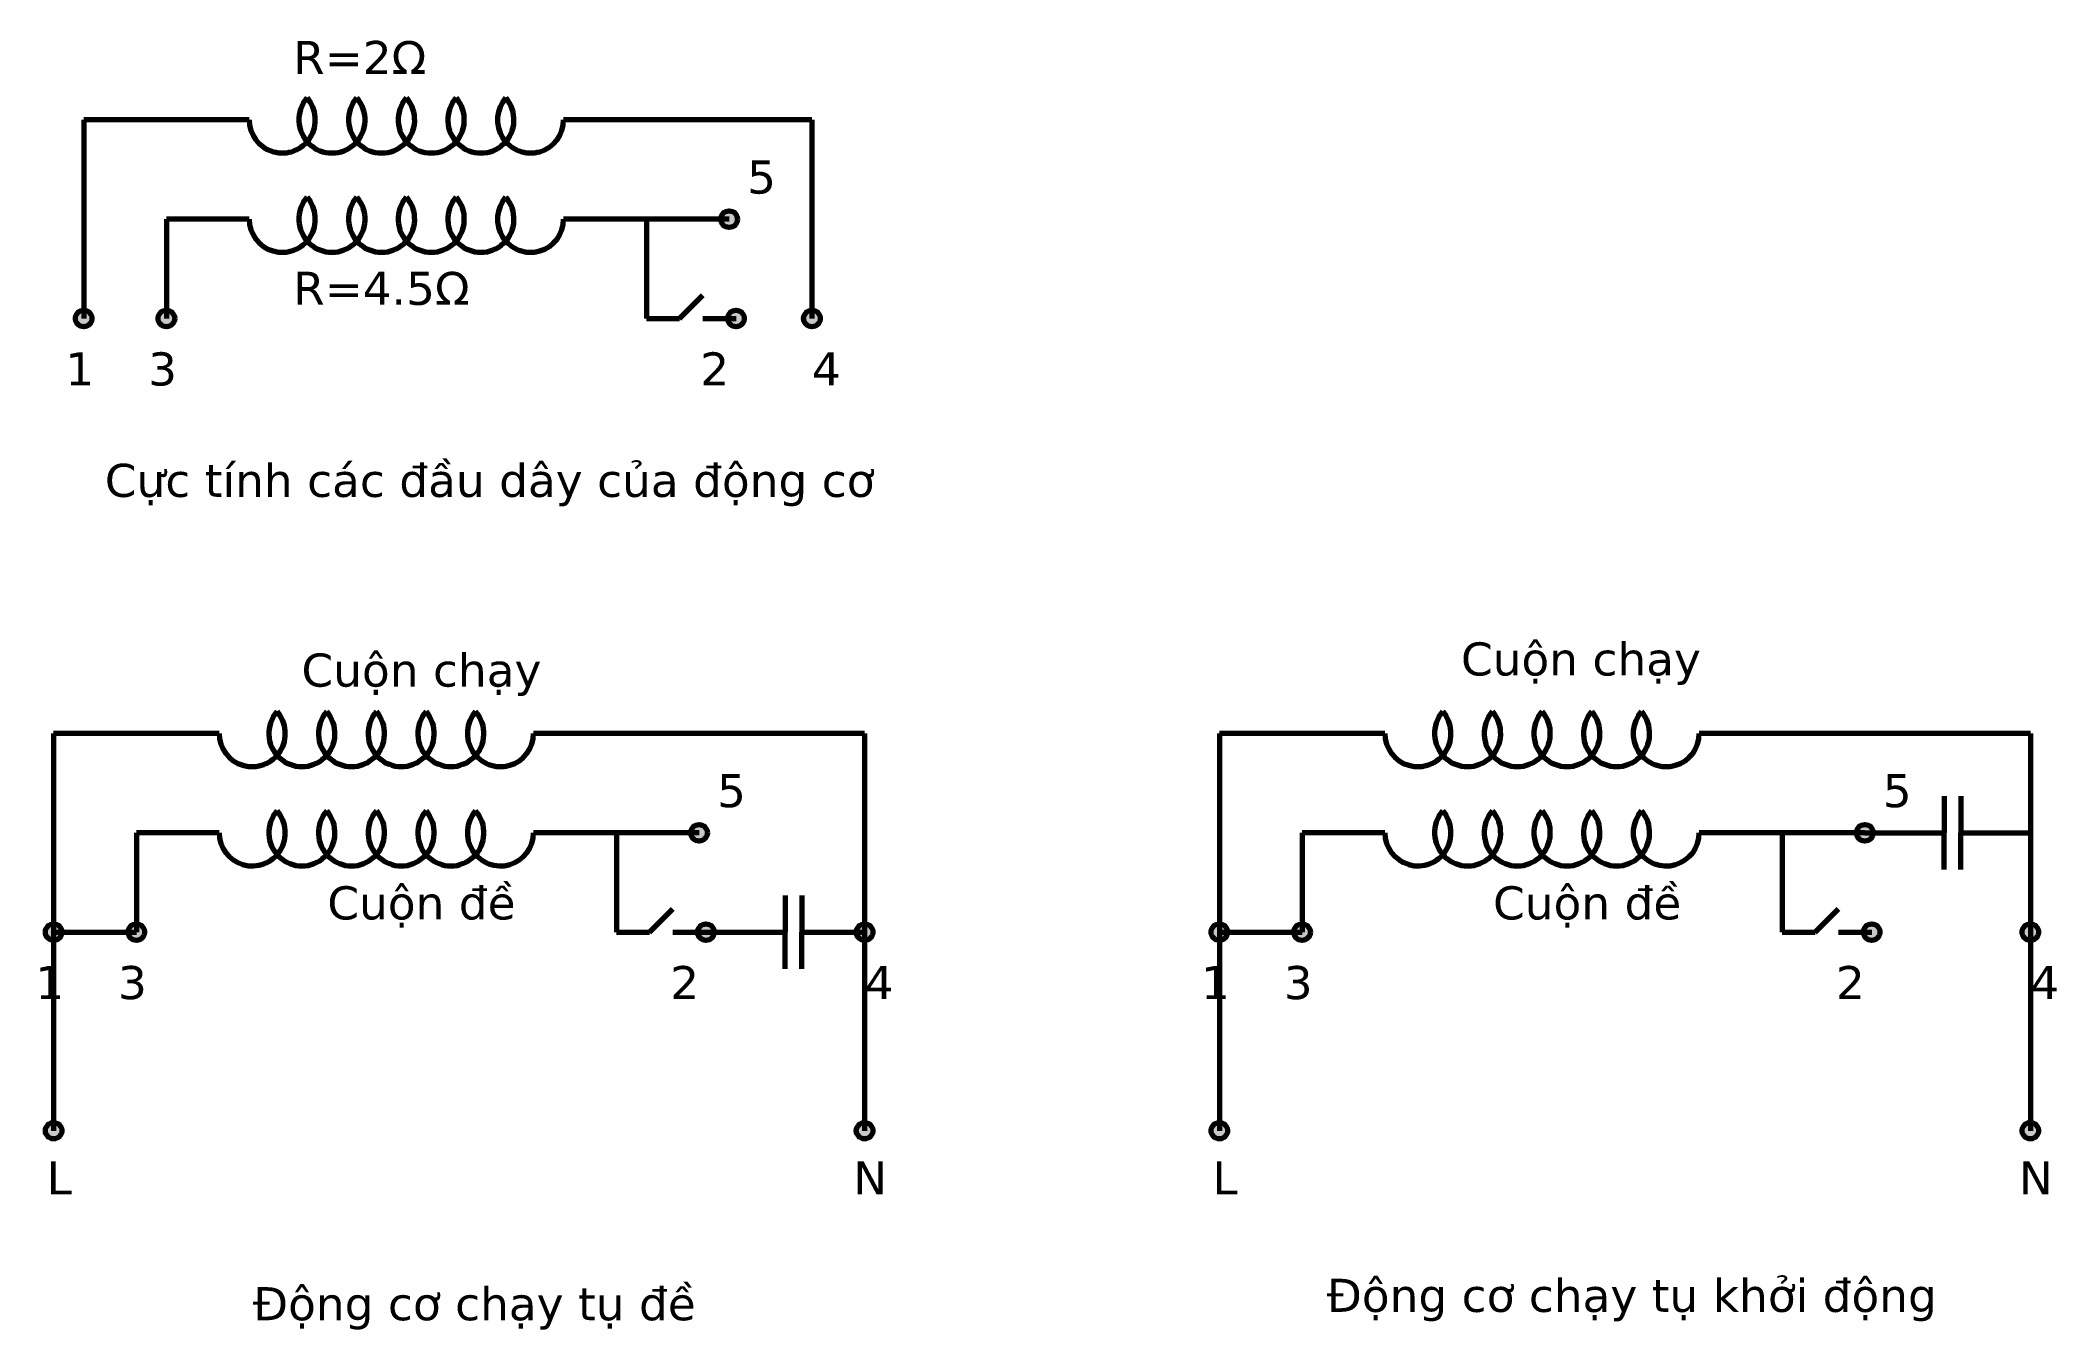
# Model space of a CAD drawing. Header units: inches. Extents: x 820969 to 2039245, y -380091 to 399035.
import ezdxf

# ---------------------------------------------------------------- set-up
doc = ezdxf.new("R2010")
doc.units = ezdxf.units.IN
doc.header["$LTSCALE"] = 30
doc.header["$MEASUREMENT"] = 0
doc.styles.add('khong-ren', font='verdana_0.ttf', dxfattribs={"height": 400})

msp = doc.modelspace()

# ---------------------------------------------------------------- hatches: boundary and pattern name
at = {"lineweight": 70, "ltscale": 30}
h = msp.add_hatch(color=256, dxfattribs=at)
edge = h.paths.add_edge_path()
edge.add_arc((847165, 230953), 5000, 0, 360)
edge = h.paths.add_edge_path()
edge.add_arc((897165, 230953), 5000, 0, 360)
edge = h.paths.add_edge_path()
edge.add_arc((1241307, 230953), 5000, 0, 360)
edge = h.paths.add_edge_path()
edge.add_arc((1237165, 290953), 5000, 0, 360)
edge = h.paths.add_edge_path()
edge.add_arc((1287165, 230953), 5000, 0, 360)
h = msp.add_hatch(color=256, dxfattribs=at)
edge = h.paths.add_edge_path()
edge.add_arc((829000, -139849), 5000, 0, 360)
edge = h.paths.add_edge_path()
edge.add_arc((879000, -139849), 5000, 0, 360)
edge = h.paths.add_edge_path()
edge.add_arc((1223142, -139849), 5000, 0, 360)
edge = h.paths.add_edge_path()
edge.add_arc((1219000, -79849), 5000, 0, 360)
edge = h.paths.add_edge_path()
edge.add_arc((1319000, -139849), 5000, 0, 360)
h = msp.add_hatch(color=256, dxfattribs=at)
edge = h.paths.add_edge_path()
edge.add_arc((1533331, -139849), 5000, 0, 360)
edge = h.paths.add_edge_path()
edge.add_arc((1583331, -139849), 5000, 0, 360)
edge = h.paths.add_edge_path()
edge.add_arc((1927473, -139849), 5000, 0, 360)
edge = h.paths.add_edge_path()
edge.add_arc((1923331, -79849), 5000, 0, 360)
edge = h.paths.add_edge_path()
edge.add_arc((2023331, -139849), 5000, 0, 360)
h = msp.add_hatch(color=256, dxfattribs=at)
edge = h.paths.add_edge_path()
edge.add_arc((829000, -259849), 5000, 0, 360)
edge = h.paths.add_edge_path()
edge.add_arc((1319000, -259849), 5000, 0, 360)
h = msp.add_hatch(color=256, dxfattribs=at)
edge = h.paths.add_edge_path()
edge.add_arc((1533331, -259849), 5000, 0, 360)
edge = h.paths.add_edge_path()
edge.add_arc((2023331, -259849), 5000, 0, 360)

# ---------------------------------------------------------------- linework, layer by layer
for p, q in [((897165, 350953), (847165, 350953)), ((847165, 350953), (847165, 230953)), ((947165, 350953), (897165, 350953)), ((1187165, 350953), (1137165, 350953)), ((1237165, 350953), (1187165, 350953)), ((1287165, 350953), (1237165, 350953)), ((1287165, 350953), (1287165, 230953)), ((947165, 290953), (897165, 290953)), ((897165, 290953), (897165, 230953)), ((1187165, 290953), (1137165, 290953)), ((1237165, 290953), (1187165, 290953)), ((1187165, 290953), (1187165, 230953)), ((1207165, 230953), (1221307, 245095)), ((1187165, 230953), (1207165, 230953)), ((1221307, 230953), (1241307, 230953)), ((879000, -19849), (829000, -19849)), ((829000, -19849), (829000, -139849)), ((929000, -19849), (879000, -19849)), ((1169000, -19849), (1119000, -19849)), ((1219000, -19849), (1169000, -19849)), ((1269000, -19849), (1219000, -19849)), ((1319000, -19849), (1269000, -19849)), ((1319000, -19849), (1319000, -139849)), ((1583331, -19849), (1533331, -19849)), ((1533331, -19849), (1533331, -139849)), ((1633331, -19849), (1583331, -19849)), ((1873331, -19849), (1823331, -19849)), ((1923331, -19849), (1873331, -19849)), ((1973331, -19849), (1923331, -19849)), ((2023331, -19849), (1973331, -19849)), ((2023331, -19849), (2023331, -139849)), ((1971260, -57663), (1971260, -79849)), ((1981260, -57663), (1981260, -79849)), ((929000, -79849), (879000, -79849)), ((879000, -79849), (879000, -139849)), ((1169000, -79849), (1119000, -79849)), ((1219000, -79849), (1169000, -79849)), ((1169000, -79849), (1169000, -139849)), ((1633331, -79849), (1583331, -79849)), ((1583331, -79849), (1583331, -139849)), ((1873331, -79849), (1823331, -79849)), ((1923331, -79849), (1873331, -79849)), ((1873331, -79849), (1873331, -139849)), ((1923331, -79849), (1971260, -79849)), ((1971260, -102036), (1971260, -79849)), ((1981260, -79849), (2019188, -79849)), ((1981260, -102036), (1981260, -79849)), ((2019188, -79849), (2023331, -79849)), ((1271071, -117663), (1271071, -139849)), ((1281071, -117663), (1281071, -139849)), ((1189000, -139849), (1203142, -125707)), ((1893331, -139849), (1907473, -125707)), ((829000, -139849), (879000, -139849)), ((829000, -139849), (829000, -259849)), ((1169000, -139849), (1189000, -139849)), ((1203142, -139849), (1223142, -139849)), ((1223142, -139849), (1271071, -139849)), ((1271071, -162036), (1271071, -139849)), ((1281071, -162036), (1281071, -139849)), ((1281071, -139849), (1319000, -139849)), ((1319000, -139849), (1319000, -259849)), ((1533331, -139849), (1583331, -139849)), ((1533331, -139849), (1533331, -259849)), ((1873331, -139849), (1893331, -139849)), ((1907473, -139849), (1927473, -139849)), ((2023331, -139849), (2023331, -259849))]:
    msp.add_line(p, q, dxfattribs=at)
for centre in [(1237165, 290953), (847165, 230953), (897165, 230953), (1241307, 230953), (1287165, 230953), (1219000, -79849), (1923331, -79849), (829000, -139849), (879000, -139849), (1223142, -139849), (1319000, -139849), (1533331, -139849), (1583331, -139849), (1927473, -139849), (2023331, -139849), (829000, -259849), (1319000, -259849), (1533331, -259849), (2023331, -259849)]:
    msp.add_circle(centre, 5000, dxfattribs=at)
for centre, start, end in [((967165, 350953), 180, 41.409622), ((997165, 350953), 138.590378, 41.409622), ((1027165, 350953), 138.590378, 41.409622), ((1057165, 350953), 138.590378, 41.409622), ((1087165, 350953), 138.590378, 41.409622), ((1117165, 350953), 138.590378, 0), ((967165, 290953), 180, 41.409622), ((997165, 290953), 138.590378, 41.409622), ((1027165, 290953), 138.590378, 41.409622), ((1057165, 290953), 138.590378, 41.409622), ((1087165, 290953), 138.590378, 41.409622), ((1117165, 290953), 138.590378, 0), ((949000, -19849), 180, 41.409622), ((979000, -19849), 138.590378, 41.409622), ((1009000, -19849), 138.590378, 41.409622), ((1039000, -19849), 138.590378, 41.409622), ((1069000, -19849), 138.590378, 41.409622), ((1099000, -19849), 138.590378, 0), ((1653331, -19849), 180, 41.409622), ((1683331, -19849), 138.590378, 41.409622), ((1713331, -19849), 138.590378, 41.409622), ((1743331, -19849), 138.590378, 41.409622), ((1773331, -19849), 138.590378, 41.409622), ((1803331, -19849), 138.590378, 0), ((949000, -79849), 180, 41.409622), ((979000, -79849), 138.590378, 41.409622), ((1009000, -79849), 138.590378, 41.409622), ((1039000, -79849), 138.590378, 41.409622), ((1069000, -79849), 138.590378, 41.409622), ((1099000, -79849), 138.590378, 0), ((1653331, -79849), 180, 41.409622), ((1683331, -79849), 138.590378, 41.409622), ((1713331, -79849), 138.590378, 41.409622), ((1743331, -79849), 138.590378, 41.409622), ((1773331, -79849), 138.590378, 41.409622), ((1803331, -79849), 138.590378, 0)]:
    msp.add_arc(centre, 20000, start, end, dxfattribs=at)

# ---------------------------------------------------------------- texts
at = {"lineweight": 70, "ltscale": 30, "char_height": 20000}
for s, insert, width, attachment_point in [('{\\fVerdana|b0|i0|c0|p34;R=2Ω}', (973723, 398673), 76712, 1), ('{\\fVerdana|b0|i0|c0|p34;5}', (1247995, 326448), 21599.93, 1), ('{\\fVerdana|b0|i0|c0|p34;R=4.5Ω}', (973723, 259199), 105240.6, 1), ('{\\fVerdana|b0|i0|c0|p34;1}', (836121, 210463), 11105.79, 1), ('{\\fVerdana|b0|i0|c0|p34;3}', (886059, 210463), 11105.79, 1), ('{\\fVerdana|b0|i0|c0|p34;2}', (1219707, 210463), 21599.93, 1), ('{\\fVerdana|b0|i0|c0|p34;4}', (1287165, 210463), 21599.93, 1), ('{\\fVerdana|b0|i0|c0|p34;Cuộn chạy}', (1751790, 22360), 166919.67, 5), ('{\\fVerdana|b0|i0|c0|p34;Cuộn chạy}', (1051239, 15656), 166919.67, 5), ('{\\fVerdana|b0|i0|c0|p34;5}', (1229830, -44354), 21599.93, 1), ('{\\fVerdana|b0|i0|c0|p34;5}', (1934161, -44354), 21599.93, 1), ('{\\fVerdana|b0|i0|c0|p34;Cuộn đề}', (1051239, -124686), 124927.28, 5), ('{\\fVerdana|b0|i0|c0|p34;Cuộn đề}', (1755570, -124686), 124927.28, 5), ('{\\fVerdana|b0|i0|c0|p34;1}', (817955, -160339), 11105.79, 1), ('{\\fVerdana|b0|i0|c0|p34;3}', (867894, -160339), 11105.79, 1), ('{\\fVerdana|b0|i0|c0|p34;2}', (1201542, -160339), 21599.93, 1), ('{\\fVerdana|b0|i0|c0|p34;4}', (1319000, -160339), 21599.93, 1), ('{\\fVerdana|b0|i0|c0|p34;1}', (1522286, -160339), 11105.79, 1), ('{\\fVerdana|b0|i0|c0|p34;3}', (1572225, -160339), 11105.79, 1), ('{\\fVerdana|b0|i0|c0|p34;2}', (1905873, -160339), 21599.93, 1), ('{\\fVerdana|b0|i0|c0|p34;4}', (2023331, -160339), 21599.93, 1), ('{\\fVerdana|b0|i0|c0|p34;L}', (824822, -278388), 11105.79, 1), ('{\\fVerdana|b0|i0|c0|p34;N}', (1312053, -278388), 11105.79, 1), ('{\\fVerdana|b0|i0|c0|p34;L}', (1529153, -278388), 11105.79, 1), ('{\\fVerdana|b0|i0|c0|p34;N}', (2016384, -278388), 11105.79, 1)]:
    msp.add_mtext(s, dxfattribs=dict(at, insert=insert, width=width, attachment_point=attachment_point))
at = {"lineweight": 70, "ltscale": 30, "char_height": 20000, "width": 491546.6, "attachment_point": 5, "style": 'khong-ren'}
for s, insert in [('Cực tính các đầu dây của động cơ', (1092448, 130294)), ('Động cơ chạy tụ đề', (1083186, -367238)), ('Động cơ chạy tụ khởi động', (1782501, -362189))]:
    msp.add_mtext(s, dxfattribs=dict(at, insert=insert))

doc.saveas('drawing.dxf')
